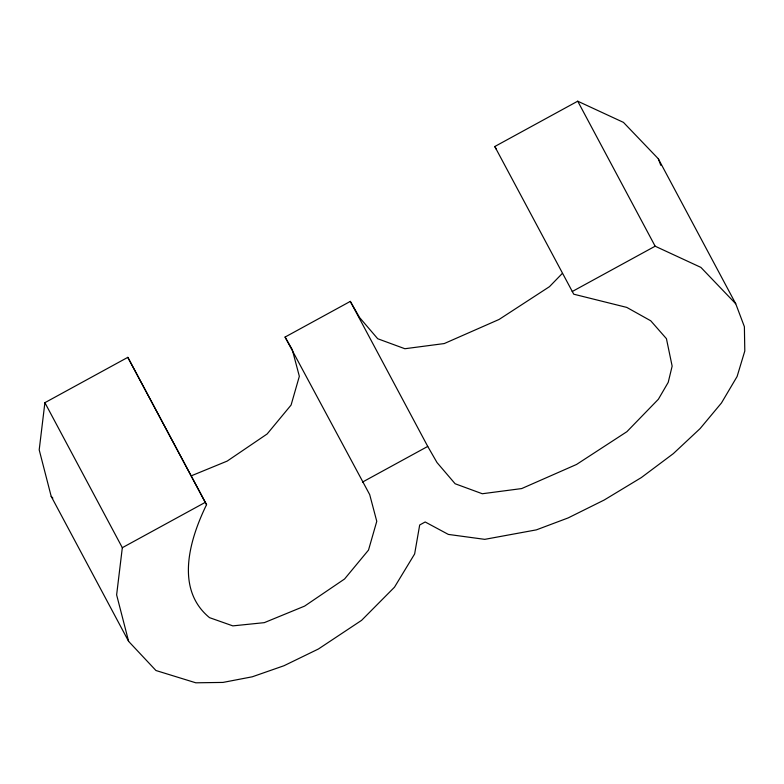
<?xml version="1.0" encoding="UTF-8"?>
<svg xmlns="http://www.w3.org/2000/svg" width="784" height="784" viewBox="0 0 784 784"><rect width="100%" height="100%" fill="white"/><g stroke="black" fill="none" stroke-linecap="round" stroke-linejoin="round"><path stroke-width="1.18" d="M44.894 402.682L39.2 449.869L51.195 496.37L128.625 641.381L155.957 670.516L195.814 682.805L222.96 682.423L252.272 676.798L284.004 665.724L318.422 648.995L361.61 620.33L394.479 587.196L414.638 553.955L419.685 524.986L425.183 521.977L448.34 534.414L484.747 539.353L536.374 529.866L568.175 517.91L604.19 500.025L641.332 477.574L673.338 453.622L700.092 428.603L721.456 402.976L737.107 376.496L744.8 351.007L744.388 326.703L735.745 303.78L658.305 158.76L623.456 122.382L577.72 101.195L494.782 146.52L573.741 294.196L626.779 307.406L650.73 320.783L666.429 338.668L672.143 366.128L668.223 382.347L658.374 399.252L626.906 431.68L576.534 464.461L521.683 488.569L482.307 493.744L455.132 483.757L437.021 462.57L427.741 446.419L350.311 301.399L285.062 337.071L369.705 494.626L376.771 521.311L368.509 550.084L344.568 578.994L304.623 606.101L264.296 622.653L232.828 625.877L209.504 617.645C174.626 588.98 189.757 539.118 206.564 504.651L127.821 357.347L44.894 402.682L122.324 547.702L116.63 594.88L128.625 641.381M562.236 273.518L549.476 286.67L499.094 319.451L444.254 343.559L404.877 348.733L377.702 338.737L359.591 317.549L350.311 301.399M572.212 291.54L655.15 246.205L700.896 267.393L735.745 303.78M122.324 547.702L205.251 502.368L206.564 504.651M362.492 482.082L427.741 446.419M191.345 475.8L227.193 461.09L267.138 433.973L291.08 405.063L299.341 376.3L292.265 349.605L285.062 337.071M51.195 496.37L52.851 498.134M494.782 146.52L496.311 149.185M577.72 101.195L655.15 246.205M127.821 357.347L205.251 502.368M658.305 158.76L660.785 165.306"/></g></svg>
